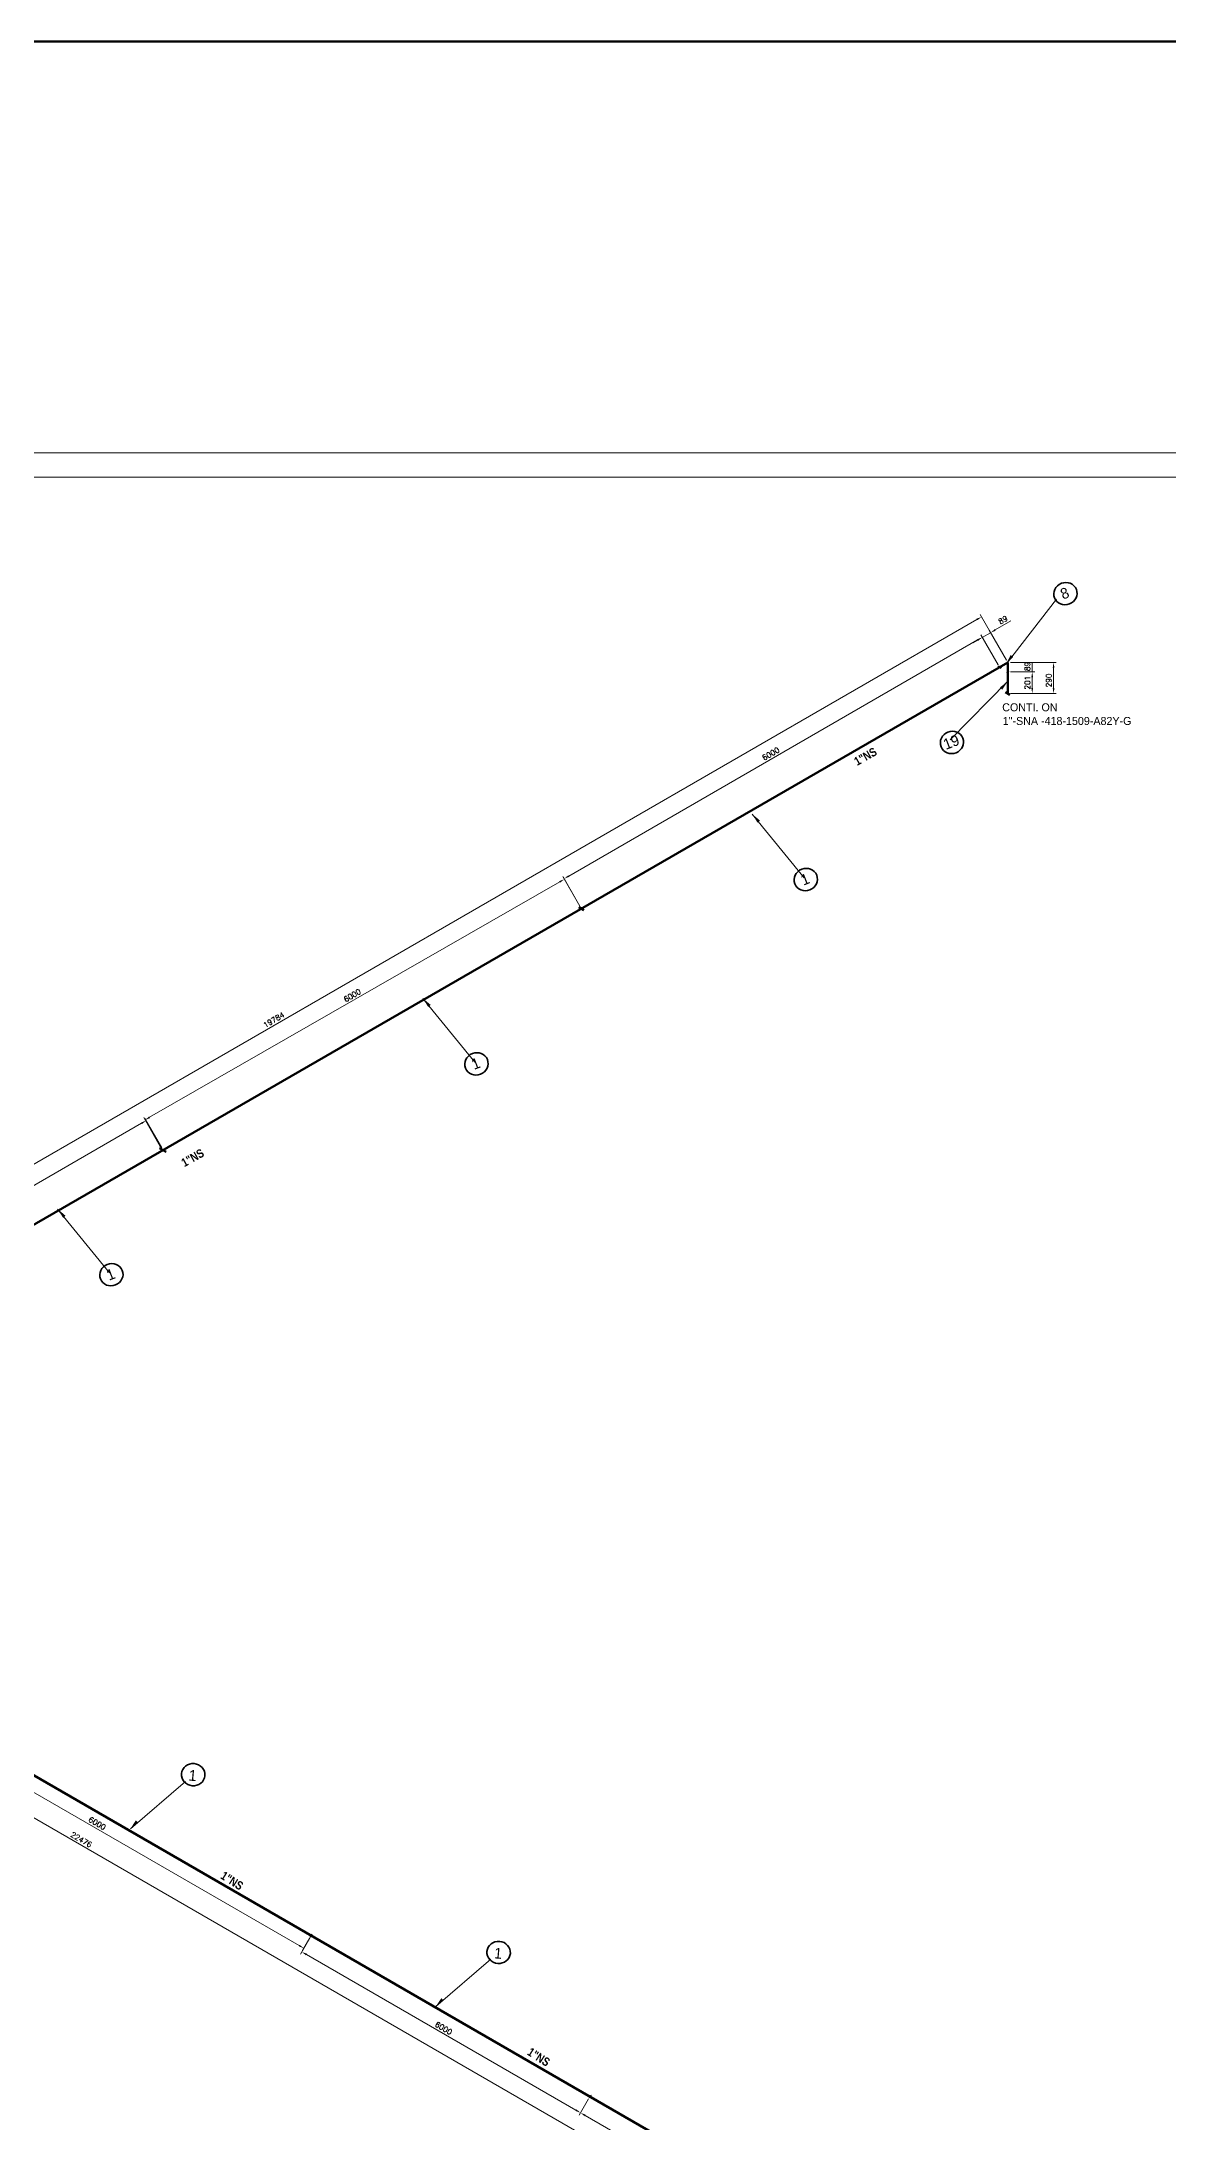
# Model space of a CAD drawing. Extents: x 111418 to 267280, y -151895 to -98368.
# Drawn here: x 244668 to 255167, y -117757 to -98368 of the extents above; entities that cross this region are included whole.
import ezdxf

# ---------------------------------------------------------------- set-up
doc = ezdxf.new("R2010")
doc.units = 0
doc.header["$MEASUREMENT"] = 0
doc.layers.get('0').update_dxf_attribs({"lineweight": 5})
doc.layers.get('DEFPOINTS').update_dxf_attribs({"lineweight": 5})
doc.layers.add('TEXT', color=4, linetype='Continuous', lineweight=5)
doc.styles.add('CHEM', font='isocp.shx')
doc.styles.add('MtXpl_Arial_Narrow', font='ARIALNB.TTF')
doc.styles.add('romans', font='romans.shx')
doc.styles.get("Standard").update_dxf_attribs({"font": 'romans.shx'})
doc.dimstyles.new('CHEM@123', dxfattribs={"dimscale": 26, "dimtxt": 1, "dimasz": 1, "dimexe": 0.5, "dimexo": 0.5, "dimgap": 0.4, "dimtad": 1, "dimdec": 0, "dimzin": 12, "dimdsep": 46, "dimtxsty": 'CHEM', "dimcen": 0.09, "dimclrd": 251, "dimclre": 251, "dimclrt": 3, "dimadec": 1, "dimazin": 2, "dimtfac": 1, "dimtdec": 0, "dimtmove": 0, "dimatfit": 3, "dimfxl": 0.18, "dimtolj": 1, "dimtzin": 0, "dimlwd": -1, "dimlwe": -1, "dimarcsym": 0})

# ---------------------------------------------------------------- blocks, each defined once
blk = doc.blocks.new('*D972')
at = {"layer": 'DEFPOINTS', "color": 0, "lineweight": 50, "ltscale": 100, "transparency": 16777216}
for p in [(253670, -104153), (253670, -104242), (253898, -104242)]:
    blk.add_point(p, dxfattribs=at)
at = {"layer": 'TEXT', "color": 2, "ltscale": 100, "transparency": 16777216}
for p, q in [((253695, -104153), (253923, -104153)), ((253695, -104242), (253923, -104242)), ((253898, -104153), (253898, -104242))]:
    blk.add_line(p, q, dxfattribs=at)
at = {"layer": 'TEXT', "color": 0, "lineweight": 50, "ltscale": 100, "transparency": 16777216, "insert": (253853, -104191), "char_height": 50, "attachment_point": 5, "rotation": 90, "style": 'romans'}
blk.add_mtext('\\A1;89', dxfattribs=at)
blk = doc.blocks.new('*D973')
at = {"layer": 'DEFPOINTS', "color": 0, "lineweight": 50, "ltscale": 100, "transparency": 16777216}
for p in [(253510, -103876), (253593, -104197), (253670, -104153)]:
    blk.add_point(p, dxfattribs=at)
at = {"layer": 'TEXT', "color": 2, "ltscale": 100, "transparency": 16777216}
for p, q in [((253581, -104176), (253421, -103899)), ((253433, -103920), (253510, -103876)), ((253658, -104131), (253498, -103854)), ((253554, -103851), (253700, -103766)), ((253390, -103945), (253347, -103970))]:
    blk.add_line(p, q, dxfattribs=at)
at = {"layer": 'TEXT', "color": 2, "lineweight": 50, "ltscale": 100, "transparency": 16777216}
for points in [[(253386, -103938), (253394, -103952), (253433, -103920)], [(253550, -103843), (253558, -103858), (253510, -103876)]]:
    blk.add_solid(points, dxfattribs=at)
at = {"layer": 'TEXT', "color": 0, "lineweight": 50, "ltscale": 100, "transparency": 16777216, "insert": (253626, -103757), "char_height": 50, "attachment_point": 5, "rotation": 30, "style": 'romans'}
blk.add_mtext('\\A1;89', dxfattribs=at)
blk = doc.blocks.new('*D974')
at = {"layer": 'DEFPOINTS', "color": 0, "lineweight": 50, "ltscale": 100, "transparency": 16777216}
for p in [(253670, -104153), (240283, -111317), (240528, -111741)]:
    blk.add_point(p, dxfattribs=at)
at = {"layer": 'TEXT', "color": 2, "ltscale": 100, "transparency": 16777216}
for p, q in [((253658, -104131), (253413, -103707)), ((253382, -103754), (240326, -111292)), ((240515, -111719), (240270, -111295))]:
    blk.add_line(p, q, dxfattribs=at)
at = {"layer": 'TEXT', "color": 2, "lineweight": 50, "ltscale": 100, "transparency": 16777216}
for points in [[(253378, -103746), (253386, -103761), (253426, -103729)], [(240322, -111284), (240330, -111299), (240283, -111317)]]:
    blk.add_solid(points, dxfattribs=at)
at = {"layer": 'TEXT', "color": 0, "lineweight": 50, "ltscale": 100, "transparency": 16777216, "insert": (246832, -107484), "char_height": 50, "attachment_point": 5, "rotation": 30, "style": 'romans'}
blk.add_mtext('\\A1;19784', dxfattribs=at)
blk = doc.blocks.new('*D977')
at = {"layer": 'DEFPOINTS', "color": 0, "lineweight": 50, "ltscale": 100, "transparency": 16777216}
for p in [(245641, -108423), (245799, -108697), (241902, -110947)]:
    blk.add_point(p, dxfattribs=at)
at = {"layer": 'TEXT', "color": 2, "ltscale": 100, "transparency": 16777216}
for p, q in [((241787, -110648), (245598, -108448)), ((245787, -108676), (245629, -108402)), ((241890, -110926), (241731, -110652))]:
    blk.add_line(p, q, dxfattribs=at)
at = {"layer": 'TEXT', "color": 2, "lineweight": 50, "ltscale": 100, "transparency": 16777216}
for points in [[(245594, -108441), (245602, -108456), (245641, -108423)], [(241783, -110641), (241791, -110656), (241744, -110673)]]:
    blk.add_solid(points, dxfattribs=at)
at = {"layer": 'TEXT', "color": 0, "lineweight": 50, "ltscale": 100, "transparency": 16777216, "insert": (243670, -109509), "char_height": 50, "attachment_point": 5, "rotation": 30, "style": 'romans'}
blk.add_mtext('\\A1;6000', dxfattribs=at)
blk = doc.blocks.new('*D993')
at = {"layer": 'DEFPOINTS', "color": 0, "lineweight": 50, "ltscale": 100, "transparency": 16777216}
for p in [(249539, -106173), (249696, -106447), (245789, -108691)]:
    blk.add_point(p, dxfattribs=at)
at = {"layer": 'TEXT', "color": 2, "ltscale": 100, "transparency": 16777216}
for p, q in [((245674, -108392), (249495, -106198)), ((249684, -106426), (249526, -106151)), ((245776, -108669), (245619, -108395))]:
    blk.add_line(p, q, dxfattribs=at)
at = {"layer": 'TEXT', "color": 2, "lineweight": 50, "ltscale": 100, "transparency": 16777216}
for points in [[(249491, -106191), (249500, -106205), (249539, -106173)], [(245670, -108385), (245679, -108399), (245631, -108417)]]:
    blk.add_solid(points, dxfattribs=at)
at = {"layer": 'TEXT', "color": 0, "lineweight": 50, "ltscale": 100, "transparency": 16777216, "insert": (247563, -107256), "char_height": 50, "attachment_point": 5, "rotation": 29.8654, "style": 'romans'}
blk.add_mtext('\\A1;6000', dxfattribs=at)
blk = doc.blocks.new('*D994')
at = {"layer": 'DEFPOINTS', "color": 0, "lineweight": 50, "ltscale": 100, "transparency": 16777216}
for p in [(253433, -103919), (253593, -104197), (249696, -106447)]:
    blk.add_point(p, dxfattribs=at)
at = {"layer": 'TEXT', "color": 2, "ltscale": 100, "transparency": 16777216}
for p, q in [((253581, -104176), (253420, -103897)), ((249579, -106144), (253389, -103944)), ((249684, -106426), (249523, -106147))]:
    blk.add_line(p, q, dxfattribs=at)
at = {"layer": 'TEXT', "color": 2, "lineweight": 50, "ltscale": 100, "transparency": 16777216}
for points in [[(253385, -103937), (253394, -103951), (253433, -103919)], [(249575, -106137), (249583, -106151), (249536, -106169)]]:
    blk.add_solid(points, dxfattribs=at)
at = {"layer": 'TEXT', "color": 0, "lineweight": 50, "ltscale": 100, "transparency": 16777216, "insert": (251462, -105005), "char_height": 50, "attachment_point": 5, "rotation": 30, "style": 'romans'}
blk.add_mtext('\\A1;6000', dxfattribs=at)
blk = doc.blocks.new('*D1002')
at = {"layer": 'DEFPOINTS', "color": 0, "lineweight": 50, "ltscale": 100, "transparency": 16777216}
for p in [(253670, -104153), (253670, -104443), (254097, -104443)]:
    blk.add_point(p, dxfattribs=at)
at = {"layer": 'TEXT', "color": 2, "ltscale": 100, "transparency": 16777216}
for p, q in [((253695, -104153), (254122, -104153)), ((254097, -104203), (254097, -104393)), ((253695, -104443), (254122, -104443))]:
    blk.add_line(p, q, dxfattribs=at)
at = {"layer": 'TEXT', "color": 2, "lineweight": 50, "ltscale": 100, "transparency": 16777216}
for points in [[(254089, -104203), (254105, -104203), (254097, -104153)], [(254089, -104393), (254105, -104393), (254097, -104443)]]:
    blk.add_solid(points, dxfattribs=at)
at = {"layer": 'TEXT', "color": 0, "lineweight": 50, "ltscale": 100, "transparency": 16777216, "insert": (254052, -104321), "char_height": 50, "attachment_point": 5, "rotation": 90, "style": 'romans'}
blk.add_mtext('\\A1;290', dxfattribs=at)
blk = doc.blocks.new('*D1003')
at = {"layer": 'DEFPOINTS', "color": 0, "lineweight": 50, "ltscale": 100, "transparency": 16777216}
for p in [(253670, -104242), (253670, -104443), (253898, -104443)]:
    blk.add_point(p, dxfattribs=at)
at = {"layer": 'TEXT', "color": 2, "ltscale": 100, "transparency": 16777216}
for p, q in [((253695, -104242), (253923, -104242)), ((253898, -104292), (253898, -104393)), ((253695, -104443), (253923, -104443))]:
    blk.add_line(p, q, dxfattribs=at)
at = {"layer": 'TEXT', "color": 2, "lineweight": 50, "ltscale": 100, "transparency": 16777216}
for points in [[(253890, -104292), (253906, -104292), (253898, -104242)], [(253890, -104393), (253906, -104393), (253898, -104443)]]:
    blk.add_solid(points, dxfattribs=at)
at = {"layer": 'TEXT', "color": 0, "lineweight": 50, "ltscale": 100, "transparency": 16777216, "insert": (253853, -104342), "char_height": 50, "attachment_point": 5, "rotation": 90, "style": 'romans'}
blk.add_mtext('\\A1;201', dxfattribs=at)
blk = doc.blocks.new('*D1005')
at = {"layer": 'DEFPOINTS', "color": 0, "lineweight": 50, "ltscale": 100, "transparency": 16777216}
for p in [(238009, -110723), (252369, -119013), (252198, -119309)]:
    blk.add_point(p, dxfattribs=at)
at = {"layer": 'TEXT', "color": 2, "ltscale": 100, "transparency": 16777216}
for p, q in [((237997, -110744), (237826, -111040)), ((237882, -111043), (252155, -119284)), ((252356, -119035), (252186, -119330))]:
    blk.add_line(p, q, dxfattribs=at)
at = {"layer": 'TEXT', "color": 2, "lineweight": 50, "ltscale": 100, "transparency": 16777216}
for points in [[(237886, -111036), (237878, -111050), (237839, -111018)], [(252159, -119277), (252151, -119291), (252198, -119309)]]:
    blk.add_solid(points, dxfattribs=at)
at = {"layer": 'TEXT', "color": 0, "lineweight": 50, "ltscale": 100, "transparency": 16777216, "insert": (245038, -115123), "char_height": 50, "width": 231.01, "attachment_point": 5, "rotation": 330, "style": 'romans'}
blk.add_mtext('\\A1;22476', dxfattribs=at)
blk = doc.blocks.new('*D1008')
at = {"layer": 'DEFPOINTS', "color": 0, "lineweight": 50, "ltscale": 100, "transparency": 16777216}
for p in [(243282, -113767), (243214, -113885), (247180, -116017)]:
    blk.add_point(p, dxfattribs=at)
at = {"layer": 'TEXT', "color": 2, "ltscale": 100, "transparency": 16777216}
for p, q in [((243270, -113789), (243202, -113907)), ((247068, -116110), (243258, -113910)), ((247167, -116039), (247099, -116157))]:
    blk.add_line(p, q, dxfattribs=at)
at = {"layer": 'TEXT', "color": 2, "lineweight": 50, "ltscale": 100, "transparency": 16777216}
for points in [[(243262, -113903), (243254, -113917), (243214, -113885)], [(247072, -116103), (247064, -116117), (247112, -116135)]]:
    blk.add_solid(points, dxfattribs=at)
at = {"layer": 'TEXT', "color": 0, "lineweight": 50, "ltscale": 100, "transparency": 16777216, "insert": (245186, -114971), "char_height": 50, "attachment_point": 5, "rotation": 330, "style": 'romans'}
blk.add_mtext('\\A1;6000', dxfattribs=at)
blk = doc.blocks.new('*D1009')
at = {"layer": 'DEFPOINTS', "color": 0, "lineweight": 50, "ltscale": 100, "transparency": 16777216}
for p in [(247180, -116017), (249690, -117669), (249778, -117517)]:
    blk.add_point(p, dxfattribs=at)
at = {"layer": 'TEXT', "color": 2, "ltscale": 100, "transparency": 16777216}
for p, q in [((247167, -116039), (247080, -116190)), ((247136, -116194), (249647, -117644)), ((249765, -117539), (249678, -117690))]:
    blk.add_line(p, q, dxfattribs=at)
at = {"layer": 'TEXT', "color": 2, "lineweight": 50, "ltscale": 100, "transparency": 16777216}
for points in [[(247140, -116186), (247131, -116201), (247092, -116169)], [(249651, -117636), (249643, -117651), (249690, -117669)]]:
    blk.add_solid(points, dxfattribs=at)
at = {"layer": 'TEXT', "color": 0, "lineweight": 50, "ltscale": 100, "transparency": 16777216, "insert": (248414, -116880), "char_height": 50, "attachment_point": 5, "rotation": 330, "style": 'romans'}
blk.add_mtext('\\A1;6000', dxfattribs=at)
blk = doc.blocks.new('*D1010')
at = {"layer": 'DEFPOINTS', "color": 0, "lineweight": 50, "ltscale": 100, "transparency": 16777216}
for p in [(249778, -117517), (252292, -118969), (252204, -119120)]:
    blk.add_point(p, dxfattribs=at)
at = {"layer": 'TEXT', "color": 2, "ltscale": 100, "transparency": 16777216}
for p, q in [((249765, -117539), (249678, -117690)), ((249734, -117694), (252161, -119095)), ((252279, -118990), (252192, -119142))]:
    blk.add_line(p, q, dxfattribs=at)
at = {"layer": 'TEXT', "color": 2, "lineweight": 50, "ltscale": 100, "transparency": 16777216}
for points in [[(249738, -117686), (249729, -117701), (249690, -117669)], [(252165, -119088), (252157, -119102), (252204, -119120)]]:
    blk.add_solid(points, dxfattribs=at)
at = {"layer": 'TEXT', "color": 0, "lineweight": 50, "ltscale": 100, "transparency": 16777216, "insert": (250970, -118355), "char_height": 50, "attachment_point": 5, "rotation": 330, "style": 'romans'}
blk.add_mtext('\\A1;4298', dxfattribs=at)

msp = doc.modelspace()

# ---------------------------------------------------------------- linework, layer by layer
at = {"layer": 'TEXT', "color": 3, "lineweight": 5, "ltscale": 100}
for p, q in [((253654.8, -104169.4), (254125.1, -103565)), ((253670, -104327.7), (253133.5, -104874.3)), ((251287.7, -105566.9), (251772.4, -106159.9)), ((248219.1, -107284.3), (248703.8, -107877.3)), ((244817.4, -109248.9), (245302, -109841.9))]:
    msp.add_line(p, q, dxfattribs=at)
at = {"layer": 'TEXT', "color": 4, "lineweight": 53, "ltscale": 100}
for p, q in [((253670.5, -104152.8), (240527.7, -111740.8)), ((253607.8, -104205.6), (253579.5, -104189.2)), ((253661.6, -104236.9), (253679.6, -104247.3)), ((253670.5, -104442.8), (253670.5, -104152.8)), ((253649.9, -104430.9), (253690.8, -104454.5)), ((238009.3, -110722.8), (252368.8, -119013.3))]:
    msp.add_line(p, q, dxfattribs=at)
at = {"layer": 'TEXT', "color": 4, "lineweight": 50, "ltscale": 100}
for p, q in [((249710.7, -106455.6), (249673, -106433.8)), ((249719.4, -106460.6), (249685.7, -106441.1)), ((245813.6, -108705.6), (245766.1, -108678.2)), ((245829.5, -108714.8), (245788.6, -108691.1)), ((247168.1, -116023.9), (247193, -116009.5)), ((249766.1, -117523.9), (249791, -117509.5))]:
    msp.add_line(p, q, dxfattribs=at)
at = {"layer": 'TEXT', "color": 7, "lineweight": 5, "ltscale": 100}
for p, q in [((245494.8, -115020.9), (246007.8, -114580.6)), ((248340.7, -116677.2), (248853.7, -116236.9))]:
    msp.add_line(p, q, dxfattribs=at)
at = {"layer": 'TEXT', "color": 3, "lineweight": 50, "ltscale": 100}
msp.add_lwpolyline([(232132.6, -98368.4), (267280.4, -98368.4), (267280.4, -137823), (232132.6, -137823)], close=True, dxfattribs=at)
at = {"layer": 'TEXT', "color": 7, "lineweight": 20, "ltscale": 100}
for points in [[(235970.5, -102199.1), (262558.3, -102199.1), (262558.3, -135060.7), (235970.5, -135060.7)], [(236198, -102426.7), (262330.7, -102426.7), (262330.7, -134833.2), (236198, -134833.2)]]:
    msp.add_lwpolyline(points, close=True, dxfattribs=at)
at = {"layer": 'TEXT', "color": 3, "lineweight": 35, "ltscale": 100}
for centre, major_axis in [((254207.4, -103512.3), (101.9, 39.9)), ((253150.4, -104899.2), (101.9, 39.9)), ((251788.1, -106176.3), (101.9, 39.9)), ((248719.5, -107893.8), (101.9, 39.9)), ((245317.8, -109858.4), (101.9, 39.9)), ((246080.5, -114517.3), (109, -9.6)), ((248926.4, -116173.7), (109, -9.6))]:
    msp.add_ellipse(centre, major_axis=major_axis, ratio=0.9427685, start_param=-1.5707963, end_param=4.712389, dxfattribs=at)
at = {"layer": 'TEXT', "color": 2, "lineweight": 50, "ltscale": 100}
for points in [[(253697.1, -104084), (253721.4, -104102.2), (253654.7, -104166.1)], [(253618.2, -104407.7), (253596.1, -104386.8), (253669.7, -104331)], [(251361.5, -105627.1), (251338.4, -105646.8), (251291, -105567.5)], [(248293, -107344.5), (248269.8, -107364.2), (248222.4, -107284.9)], [(244891.2, -109309.2), (244868.1, -109328.8), (244820.6, -109249.5)], [(245546.3, -114943.4), (245568.5, -114964.1), (245495.3, -115020.4)], [(248392.2, -116599.8), (248414.4, -116620.5), (248341.2, -116676.8)]]:
    msp.add_solid(points, dxfattribs=at)

# ---------------------------------------------------------------- texts
at = {"color": 7, "style": 'MtXpl_Arial_Narrow'}
for rotation, p in [(29.4104, (252267.3, -105118)), (29.4104, (245998.4, -108857.4)), (327.57059, (246327.9, -115479.9)), (327.57059, (249186.1, -117122.7))]:
    msp.add_text('1"NS', height=79.53, rotation=rotation, dxfattribs=at).set_placement(p)
at = {"color": 3, "char_height": 100.549, "width": 222.413, "attachment_point": 5}
for s, insert, rotation in [('\\pt100.54872;{\\fMS PGothic|b0|i0|c0|p34;8}', (254200.7, -103509.4), 21.36816), ('\\pt100.54872;{\\fMS PGothic|b0|i0|c0|p34;19}', (253143.6, -104896.3), 21.36816), ('\\pt100.54872;{\\fMS PGothic|b0|i0|c0|p34;1}', (251781.4, -106173.4), 21.36816), ('\\pt100.54872;{\\fMS PGothic|b0|i0|c0|p34;1}', (248712.8, -107890.8), 21.36816), ('\\pt100.54872;{\\fMS PGothic|b0|i0|c0|p34;1}', (245311, -109855.4), 21.36816), ('\\pt100.54872;{\\fMS PGothic|b0|i0|c0|p34;1}', (246075.8, -114524.9), 354.94673), ('\\pt100.54872;{\\fMS PGothic|b0|i0|c0|p34;1}', (248921.7, -116181.3), 354.94673)]:
    msp.add_mtext(s, dxfattribs=dict(at, insert=insert, rotation=rotation))
at = {"color": 3, "lineweight": 20, "char_height": 74.573, "attachment_point": 5}
for s, insert in [(' {\\fLeelawadee UI Semilight|b0|i0|c0|p34; CONTI. ON  }', (253836.6, -104571.9)), (' {\\fLeelawadee UI Semilight|b0|i0|c0|p34;1"-SNA -418-1509-A82Y-G}', (254197.3, -104699.2))]:
    msp.add_mtext(s, dxfattribs=dict(at, insert=insert))

# ---------------------------------------------------------------- dimensions: what is measured, and where the dimension line sits
at = {"layer": 'TEXT', "color": 7, "lineweight": 50, "ltscale": 100}
for p1, p2, distance, text, picture, middle in [((253670.5, -104152.8), (240527.7, -111740.8), -489.8, '19784', '*D974', (246831.7, -107483.6)), ((249696.3, -106447.3), (253593.4, -104197.3), 321.2, '6000', '*D994', (251461.7, -105005.1)), ((245788.6, -108691.1), (249696.3, -106447.3), 316.2, '6000', '*D993', (247562.5, -107256)), ((241902, -110947.3), (245799.2, -108697.3), 316.2, '6000', '*D977', (243670, -109509.4)), ((247179.6, -116017.3), (243282.5, -113767.3), 136, '6000', '*D1008', (245185.5, -114971.1)), ((247179.6, -116017.3), (249777.7, -117517.3), -174.7, '6000', '*D1009', (248413.8, -116879.6)), ((249777.7, -117517.3), (252291.8, -118968.8), -174.7, '4298', '*D1010', (250969.9, -118355.3))]:
    dim = msp.add_aligned_dim(p1=p1, p2=p2, distance=distance, text=text, dimstyle='CHEM@123', override={"dimscale": 50, "dimtxsty": 'romans', "dimclrd": 2, "dimclre": 2, "dimclrt": 0}, dxfattribs=at)
    dim.commit()
    dim.dimension.update_dxf_attribs({"geometry": picture, "text_midpoint": middle})
for p1, p2, distance, picture, middle in [((253593.4, -104197.3), (253670.5, -104152.8), 319.9, '*D973', (253625.9, -103757.1)), ((253670.5, -104242), (253670.5, -104442.8), 227.7, '*D1003', (253853.1, -104342.4))]:
    dim = msp.add_aligned_dim(p1=p1, p2=p2, distance=distance, dimstyle='CHEM@123', override={"dimscale": 50, "dimtxsty": 'romans', "dimclrd": 2, "dimclre": 2, "dimclrt": 0}, dxfattribs=at)
    dim.commit()
    dim.dimension.update_dxf_attribs({"geometry": picture, "text_midpoint": middle})
for base, p2, picture, middle in [((253898.1, -104242), (253670.5, -104242), '*D972', (253898.1, -104190.8)), ((254097, -104442.8), (253670.5, -104442.8), '*D1002', (254097, -104320.9))]:
    dim = msp.add_linear_dim(base=base, p1=(253670.5, -104152.8), p2=p2, angle=270, dimstyle='CHEM@123', override={"dimscale": 50, "dimtxsty": 'romans', "dimclrd": 2, "dimclre": 2, "dimclrt": 0}, dxfattribs=at)
    dim.commit()
    dim.dimension.update_dxf_attribs({"geometry": picture, "text_midpoint": middle, "dimtype": 161})
dim = msp.add_linear_dim(base=(252198.2, -119308.7), p1=(238009.3, -110722.8), p2=(252368.8, -119013.3), angle=330, text='22476', dimstyle='CHEM@123', override={"dimscale": 50, "dimtxsty": 'romans', "dimclrd": 2, "dimclre": 2, "dimclrt": 0}, dxfattribs=at)
dim.commit()
dim.dimension.update_dxf_attribs({"geometry": '*D1005', "text_midpoint": (245015.5, -115161.8), "dimtype": 161})

doc.saveas('drawing.dxf')
